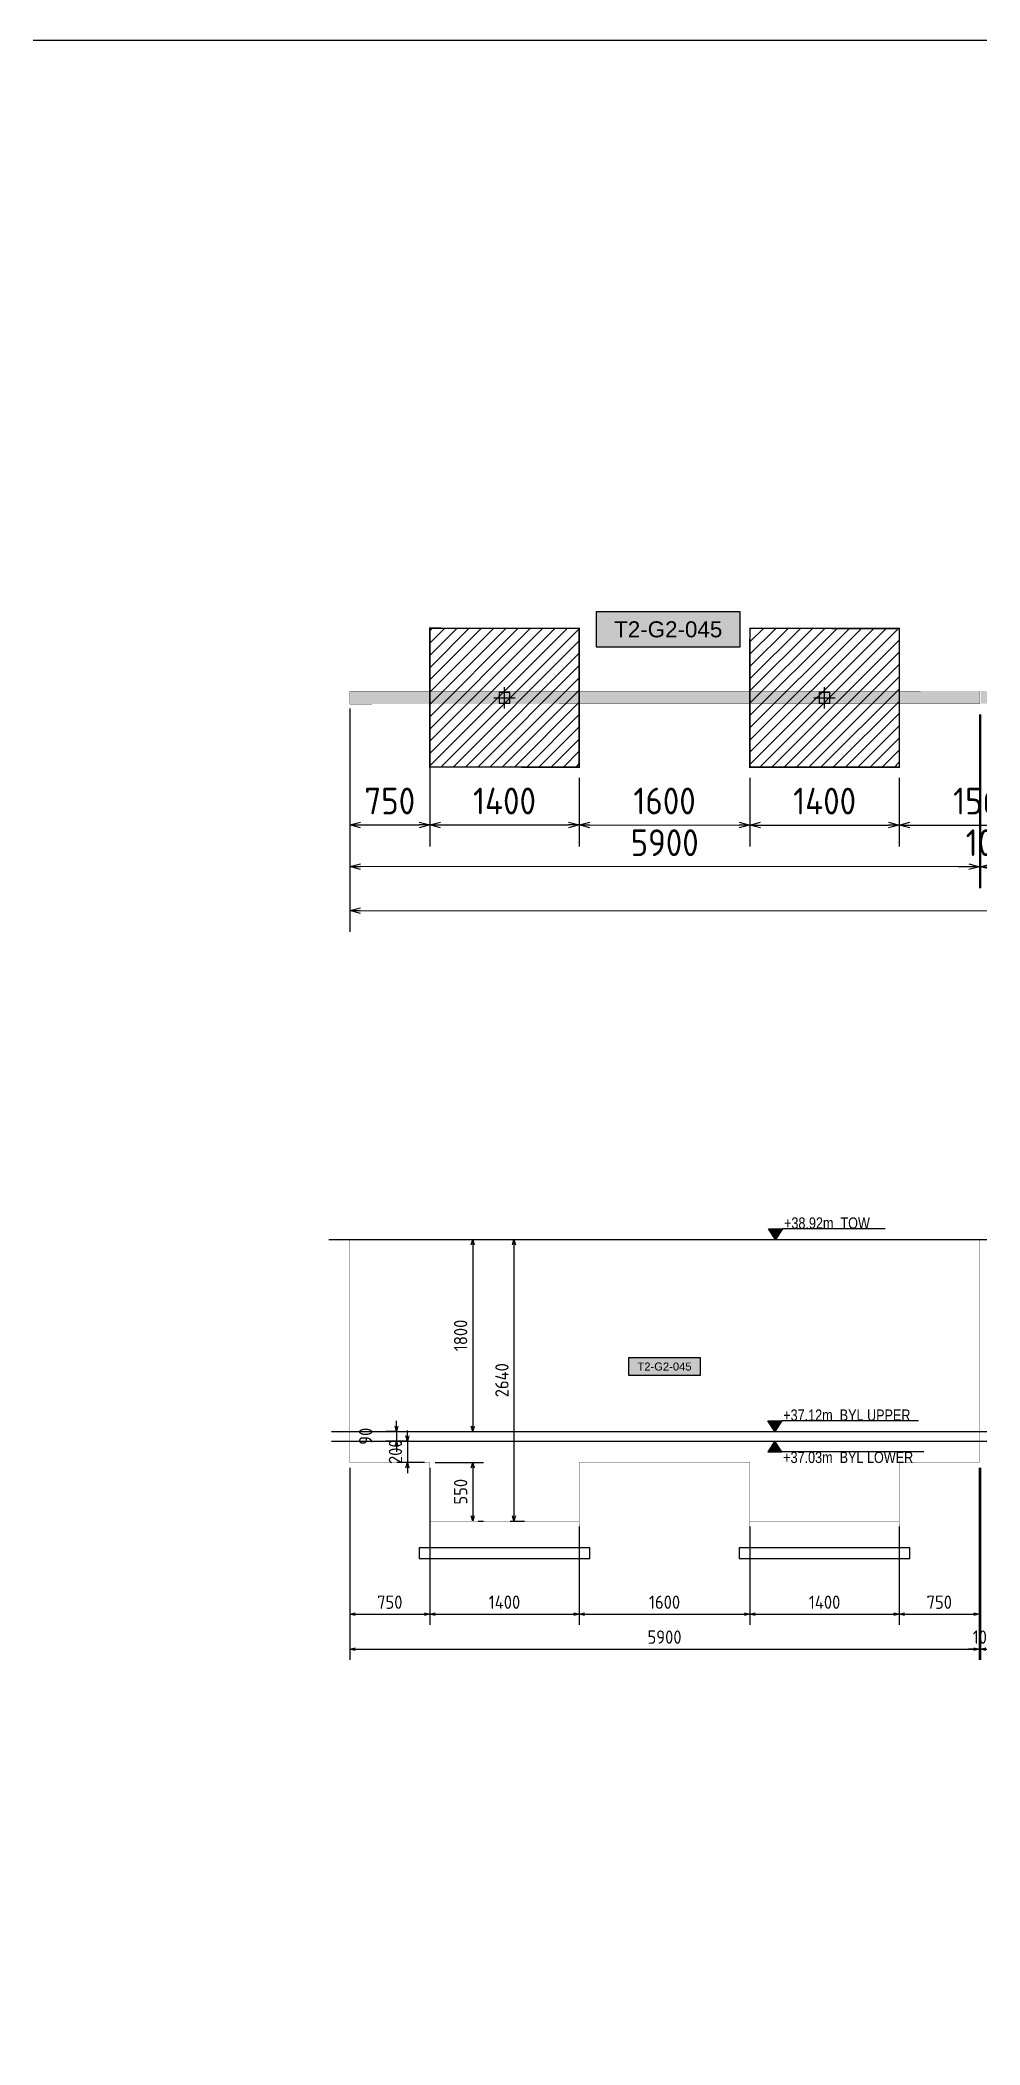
# Model space of a CAD drawing. Header units: centimetres. Extents: x -6122352 to 6876996, y -1694241 to 2592194.
# Drawn here: x 3302491 to 3311298, y 727721 to 746509 of the extents above; entities that cross this region are included whole.
import ezdxf
from ezdxf.enums import TextEntityAlignment as Align

# ---------------------------------------------------------------- set-up
doc = ezdxf.new("R2010")
doc.units = ezdxf.units.CM
doc.header["$MEASUREMENT"] = 0
doc.header["$PDMODE"] = 66
doc.header["$PDSIZE"] = 100
for name, pattern in [('CENTER', [2, 1.25, -0.25, 0.25, -0.25]), ('DASHED2', [0.375, 0.25, -0.125]), ('HIDDEN', [0.375, 0.25, -0.125])]:
    doc.linetypes.add(name, pattern=pattern)
doc.layers.get('Defpoints').update_dxf_attribs({"color": 255, "linetype": 'CENTER'})
for name, color, linetype in [('00-MI-DIM', 7, 'Continuous'), ('@MI-FOOTINGS', 7, 'Continuous'), ('@MI-TYPE-01', 30, 'Continuous'), ('@MI-TYPE-02', 6, 'Continuous'), ('JML-Dimension', 1, 'Continuous'), ('PANEL-TAGS', 7, 'Continuous'), ('SECTION', 130, 'Continuous')]:
    doc.layers.add(name, color=color, linetype=linetype)
doc.styles.add('PANELTAG_STYLE', font='arial.ttf')
doc.styles.add('Schueco-BEMSTIL', font='isocpeur.ttf', dxfattribs={"width": 0.9})
doc.styles.add('txt-Pisa-std', font='arial.ttf', dxfattribs={"width": 0.8})
doc.dimstyles.new('MI- JWC-TXT-2.5 MM', dxfattribs={"dimscale": 1.5, "dimtxt": 2.5, "dimasz": 1, "dimexe": 2, "dimexo": 1, "dimgap": 1, "dimtad": 1, "dimdec": 0, "dimdsep": 46, "dimtxsty": 'Schueco-BEMSTIL', "dimblk": 'OPEN30', "dimcen": 0, "dimdle": 2, "dimclrd": 140, "dimclre": 8, "dimclrt": 40, "dimadec": 0, "dimazin": 2, "dimtfac": 1, "dimtdec": 0, "dimtix": 1, "dimtmove": 2, "dimatfit": 3, "dimldrblk": 'OPEN', "dimfxl": 2, "dimlwd": -1, "dimlwe": -1, "dimarcsym": 0})

# ---------------------------------------------------------------- blocks, each defined once
blk = doc.blocks.new('_Open30')
at = {"color": 0, "linetype": 'ByBlock', "lineweight": -2}
for p, q in [((-1, 0.27), (0, 0)), ((0, 0), (-1, -0.27)), ((0, 0), (-1, 0))]:
    blk.add_line(p, q, dxfattribs=at)
blk = doc.blocks.new('*D958')
at = {"layer": '00-MI-DIM', "color": 8, "transparency": 16777216}
for p, q in [((436944, -191370), (438571, -191370)), ((436947, -197270), (438570, -197270))]:
    blk.add_line(p, q, dxfattribs=at)
at = {"layer": '00-MI-DIM', "color": 140, "transparency": 16777216}
blk.add_line((438371, -191470), (438370, -197170), dxfattribs=at)
at = {"layer": 'Defpoints', "color": 0, "transparency": 16777216}
for p in [(436844, -191370), (436847, -197270), (438370, -197270)]:
    blk.add_point(p, dxfattribs=at)
at = {"layer": '00-MI-DIM', "color": 140, "transparency": 16777216, "xscale": 100, "yscale": 100, "zscale": 100}
for p, rotation in [((438371, -191370), 89.98973417893167), ((438370, -197270), 269.9897341789317)]:
    blk.add_blockref('_Open30', p, dxfattribs=dict(at, rotation=rotation))
at = {"layer": '00-MI-DIM', "color": 40, "transparency": 16777216, "insert": (438146, -194320), "char_height": 250, "attachment_point": 5, "rotation": 89.9897, "style": 'Schueco-BEMSTIL'}
blk.add_mtext('5900', dxfattribs=at)
blk = doc.blocks.new('_Open')
at = {"color": 0, "linetype": 'ByBlock', "lineweight": -2}
for p, q in [((-1, 0), (0, 0)), ((-1, 0), (0, 0)), ((0, 0), (-1, 0))]:
    blk.add_line(p, q, dxfattribs=at)
blk = doc.blocks.new('*D959')
at = {"layer": '00-MI-DIM', "color": 140, "transparency": 16777216}
for p, q in [((438371, -191260), (438371, -191160)), ((438371, -191370), (438371, -191360)), ((438371, -191470), (438371, -191570))]:
    blk.add_line(p, q, dxfattribs=at)
at = {"layer": '00-MI-DIM', "color": 8, "transparency": 16777216}
for p, q in [((436944, -191360), (438571, -191360)), ((436944, -191370), (438571, -191370))]:
    blk.add_line(p, q, dxfattribs=at)
at = {"layer": 'Defpoints', "color": 0, "transparency": 16777216}
for p in [(436844, -191360), (436844, -191370), (438371, -191360)]:
    blk.add_point(p, dxfattribs=at)
at = {"layer": '00-MI-DIM', "color": 140, "transparency": 16777216, "xscale": 100, "yscale": 100, "zscale": 100}
for p, rotation in [((438371, -191360), 269.9897341789317), ((438371, -191370), 89.98973417893167)]:
    blk.add_blockref('_Open30', p, dxfattribs=dict(at, rotation=rotation))
at = {"layer": '00-MI-DIM', "color": 40, "transparency": 16777216, "insert": (438146, -191365), "char_height": 250, "attachment_point": 5, "rotation": 89.9897, "style": 'Schueco-BEMSTIL'}
blk.add_mtext('10', dxfattribs=at)
blk = doc.blocks.new('*D972')
at = {"layer": '00-MI-DIM', "color": 8, "transparency": 16777216}
for p, q in [((436895, -149271), (438991, -149272)), ((436887, -197272), (438982, -197272))]:
    blk.add_line(p, q, dxfattribs=at)
at = {"layer": '00-MI-DIM', "color": 140, "transparency": 16777216}
blk.add_line((438782, -197172), (438791, -149372), dxfattribs=at)
at = {"layer": 'Defpoints', "color": 0, "transparency": 16777216}
for p in [(436795, -149271), (438791, -149272), (436787, -197272)]:
    blk.add_point(p, dxfattribs=at)
at = {"layer": '00-MI-DIM', "color": 140, "transparency": 16777216, "xscale": 100, "yscale": 100, "zscale": 100}
for p, rotation in [((438791, -149272), 89.98973417893167), ((438782, -197272), 269.9897341789317)]:
    blk.add_blockref('_Open30', p, dxfattribs=dict(at, rotation=rotation))
at = {"layer": '00-MI-DIM', "color": 40, "transparency": 16777216, "insert": (438561, -173272), "char_height": 250, "attachment_point": 5, "rotation": 89.9897, "style": 'Schueco-BEMSTIL'}
blk.add_mtext('48000', dxfattribs=at)
blk = doc.blocks.new('T2-FOOTING PLAN')
at = {"layer": '@MI-FOOTINGS', "transparency": 33554679}
h = blk.add_hatch(dxfattribs=at)
h.set_pattern_fill('ANSI31', color=8, scale=650)
h.paths.add_polyline_path([(-700, 650), (700, 650), (700, -650), (-700, -650)])
at = {"layer": '@MI-FOOTINGS', "color": 160, "true_color": 0x3340f0, "const_width": 15}
blk.add_lwpolyline([(-700, 650), (700, 650), (700, -650), (-700, -650)], close=True, dxfattribs=at)
at = {"layer": '@MI-FOOTINGS', "color": 30}
blk.add_point((0, 0), dxfattribs=at)
blk = doc.blocks.new('*D939')
at = {"layer": '00-MI-DIM', "color": 8, "transparency": 16777216}
for p, q in [((436946, -196521), (438180, -196521)), ((436887, -197271), (438180, -197271))]:
    blk.add_line(p, q, dxfattribs=at)
at = {"layer": '00-MI-DIM', "color": 140, "transparency": 16777216}
blk.add_line((437980, -197171), (437980, -196621), dxfattribs=at)
at = {"layer": 'Defpoints', "color": 0, "transparency": 16777216}
for p in [(436846, -196521), (437980, -196521), (436787, -197271)]:
    blk.add_point(p, dxfattribs=at)
at = {"layer": '00-MI-DIM', "color": 140, "transparency": 16777216, "xscale": 100, "yscale": 100, "zscale": 100}
for p, rotation in [((437980, -196521), 89.98973417893167), ((437980, -197271), 269.9897341789317)]:
    blk.add_blockref('_Open30', p, dxfattribs=dict(at, rotation=rotation))
at = {"layer": '00-MI-DIM', "color": 40, "transparency": 16777216, "insert": (437755, -196896), "char_height": 250, "attachment_point": 5, "rotation": 89.9897, "style": 'Schueco-BEMSTIL'}
blk.add_mtext('750', dxfattribs=at)
blk = doc.blocks.new('*D940')
at = {"layer": '00-MI-DIM', "color": 8, "transparency": 16777216}
for p, q in [((437537, -195121), (438180, -195121)), ((436946, -196521), (438180, -196521))]:
    blk.add_line(p, q, dxfattribs=at)
at = {"layer": '00-MI-DIM', "color": 140, "transparency": 16777216}
blk.add_line((437980, -196421), (437980, -195221), dxfattribs=at)
at = {"layer": 'Defpoints', "color": 0, "transparency": 16777216}
for p in [(437437, -195121), (437980, -195121), (436846, -196521)]:
    blk.add_point(p, dxfattribs=at)
at = {"layer": '00-MI-DIM', "color": 140, "transparency": 16777216, "xscale": 100, "yscale": 100, "zscale": 100}
for p, rotation in [((437980, -195121), 89.98973417893167), ((437980, -196521), 269.9897341789317)]:
    blk.add_blockref('_Open30', p, dxfattribs=dict(at, rotation=rotation))
at = {"layer": '00-MI-DIM', "color": 40, "transparency": 16777216, "insert": (437755, -195821), "char_height": 250, "attachment_point": 5, "rotation": 89.9897, "style": 'Schueco-BEMSTIL'}
blk.add_mtext('1400', dxfattribs=at)
blk = doc.blocks.new('*D941')
at = {"layer": '00-MI-DIM', "color": 8, "transparency": 16777216}
for p, q in [((437537, -193521), (438181, -193521)), ((437537, -195121), (438180, -195121))]:
    blk.add_line(p, q, dxfattribs=at)
at = {"layer": '00-MI-DIM', "color": 140, "transparency": 16777216}
blk.add_line((437980, -195021), (437981, -193621), dxfattribs=at)
at = {"layer": 'Defpoints', "color": 0, "transparency": 16777216}
for p in [(437437, -193521), (437981, -193521), (437437, -195121)]:
    blk.add_point(p, dxfattribs=at)
at = {"layer": '00-MI-DIM', "color": 140, "transparency": 16777216, "xscale": 100, "yscale": 100, "zscale": 100}
for p, rotation in [((437981, -193521), 89.98973417893167), ((437980, -195121), 269.9897341789317)]:
    blk.add_blockref('_Open30', p, dxfattribs=dict(at, rotation=rotation))
at = {"layer": '00-MI-DIM', "color": 40, "transparency": 16777216, "insert": (437755, -194321), "char_height": 250, "attachment_point": 5, "rotation": 89.9897, "style": 'Schueco-BEMSTIL'}
blk.add_mtext('1600', dxfattribs=at)
blk = doc.blocks.new('*D942')
at = {"layer": '00-MI-DIM', "color": 8, "transparency": 16777216}
for p, q in [((437537, -192121), (438181, -192121)), ((437537, -193521), (438181, -193521))]:
    blk.add_line(p, q, dxfattribs=at)
at = {"layer": '00-MI-DIM', "color": 140, "transparency": 16777216}
blk.add_line((437981, -193421), (437981, -192221), dxfattribs=at)
at = {"layer": 'Defpoints', "color": 0, "transparency": 16777216}
for p in [(437437, -192121), (437981, -192121), (437437, -193521)]:
    blk.add_point(p, dxfattribs=at)
at = {"layer": '00-MI-DIM', "color": 140, "transparency": 16777216, "xscale": 100, "yscale": 100, "zscale": 100}
for p, rotation in [((437981, -192121), 89.98973417893167), ((437981, -193521), 269.9897341789317)]:
    blk.add_blockref('_Open30', p, dxfattribs=dict(at, rotation=rotation))
at = {"layer": '00-MI-DIM', "color": 40, "transparency": 16777216, "insert": (437756, -192821), "char_height": 250, "attachment_point": 5, "rotation": 89.9897, "style": 'Schueco-BEMSTIL'}
blk.add_mtext('1400', dxfattribs=at)
blk = doc.blocks.new('*D943')
at = {"layer": '00-MI-DIM', "color": 8, "transparency": 16777216}
for p, q in [((437537, -190560), (438181, -190560)), ((437537, -192121), (438181, -192121))]:
    blk.add_line(p, q, dxfattribs=at)
at = {"layer": '00-MI-DIM', "color": 140, "transparency": 16777216}
blk.add_line((437981, -192021), (437981, -190660), dxfattribs=at)
at = {"layer": 'Defpoints', "color": 0, "transparency": 16777216}
for p in [(437437, -190560), (437981, -190560), (437437, -192121)]:
    blk.add_point(p, dxfattribs=at)
at = {"layer": '00-MI-DIM', "color": 140, "transparency": 16777216, "xscale": 100, "yscale": 100, "zscale": 100}
for p, rotation in [((437981, -190560), 89.98973417893167), ((437981, -192121), 269.9897341789317)]:
    blk.add_blockref('_Open30', p, dxfattribs=dict(at, rotation=rotation))
at = {"layer": '00-MI-DIM', "color": 40, "transparency": 16777216, "insert": (437756, -191340), "char_height": 250, "attachment_point": 5, "rotation": 89.9897, "style": 'Schueco-BEMSTIL'}
blk.add_mtext('1561', dxfattribs=at)
blk = doc.blocks.new('PANELTAG')
at = {"layer": 'PANEL-TAGS', "color": 1}
blk.add_lwpolyline([(-13.5, -3.3), (13.5, -3.3), (13.5, 3.3), (-13.5, 3.3)], close=True, dxfattribs=at)
at = {"layer": 'PANEL-TAGS', "color": 40, "true_color": 0xffd700}
blk.add_solid([(-13.5, -3.3), (13.5, -3.3), (-13.5, 3.3), (13.5, 3.3)], dxfattribs=at)
at = {"layer": 'PANEL-TAGS', "color": 5, "style": 'PANELTAG_STYLE'}
blk.add_attdef('TAGNO', text='', height=3, dxfattribs=at).set_placement((0, 0), align=Align.CENTER)
blk = doc.blocks.new('*U1142')
at = {"layer": 'JML-Dimension'}
h = blk.add_hatch(color=10, dxfattribs=at)
h.dxf.hatch_style = 1
h.paths.add_polyline_path([(0, 0), (-1.54, 2.37), (1.54, 2.37)])
blk.add_line((24.31, 2.37), (1.54, 2.37), dxfattribs=at)
blk.add_lwpolyline([(0, 0), (-1.54, 2.37), (1.54, 2.37), (0, 0)], dxfattribs=at)
at = {"color": 5, "style": 'txt-Pisa-std', "width": 0.8}
blk.add_attdef('+0.0', text='', height=2.5, dxfattribs=at).set_placement((1.87, 2.37), align=Align.BOTTOM_LEFT)
blk = doc.blocks.new('*U1445')
at = {"layer": 'JML-Dimension'}
h = blk.add_hatch(color=10, dxfattribs=at)
h.dxf.hatch_style = 1
h.paths.add_polyline_path([(0, 0), (-1.54, 2.37), (1.54, 2.37)])
blk.add_line((31.81, 2.37), (1.54, 2.37), dxfattribs=at)
blk.add_lwpolyline([(0, 0), (-1.54, 2.37), (1.54, 2.37), (0, 0)], dxfattribs=at)
at = {"color": 5, "style": 'txt-Pisa-std', "width": 0.8}
blk.add_attdef('+0.0', text='', height=2.5, dxfattribs=at).set_placement((1.87, 2.37), align=Align.BOTTOM_LEFT)
blk = doc.blocks.new('*U1446')
at = {"layer": 'JML-Dimension'}
h = blk.add_hatch(color=10, dxfattribs=at)
h.dxf.hatch_style = 1
h.paths.add_polyline_path([(0, 0), (-1.54, 2.37), (1.54, 2.37)])
blk.add_line((33.03, 2.37), (1.54, 2.37), dxfattribs=at)
blk.add_lwpolyline([(0, 0), (-1.54, 2.37), (1.54, 2.37), (0, 0)], dxfattribs=at)
at = {"color": 5, "style": 'txt-Pisa-std', "width": 0.8}
blk.add_attdef('+0.0', text='', height=2.5, dxfattribs=at).set_placement((1.87, 2.37), align=Align.BOTTOM_LEFT)
blk = doc.blocks.new('*D1954')
at = {"layer": '@MI-TYPE-01', "color": 8, "transparency": 16777216}
for p, q in [((3306897, 735270), (3307032, 735270)), ((3306897, 732630), (3307032, 732630))]:
    blk.add_line(p, q, dxfattribs=at)
at = {"layer": '@MI-TYPE-01', "color": 140, "transparency": 16777216}
blk.add_line((3306932, 735220), (3306932, 732680), dxfattribs=at)
at = {"layer": 'Defpoints', "color": 0, "transparency": 16777216}
for p in [(3306847, 735270), (3306847, 732630), (3306932, 732630)]:
    blk.add_point(p, dxfattribs=at)
at = {"layer": '@MI-TYPE-01', "color": 140, "transparency": 16777216, "xscale": 50, "yscale": 50, "zscale": 50}
for p, rotation in [((3306932, 735270), 90), ((3306932, 732630), 270)]:
    blk.add_blockref('_Open30', p, dxfattribs=dict(at, rotation=rotation))
at = {"layer": '@MI-TYPE-01', "color": 40, "transparency": 16777216, "insert": (3306819, 733950), "char_height": 125, "attachment_point": 5, "rotation": 90, "style": 'Schueco-BEMSTIL'}
blk.add_mtext('2640', dxfattribs=at)
blk = doc.blocks.new('*D1955')
at = {"layer": '@MI-TYPE-01', "color": 8, "transparency": 16777216}
for p, q in [((3306471, 735270), (3306645, 735270)), ((3306471, 733470), (3306645, 733470))]:
    blk.add_line(p, q, dxfattribs=at)
at = {"layer": '@MI-TYPE-01', "color": 140, "transparency": 16777216}
blk.add_line((3306545, 735220), (3306545, 733520), dxfattribs=at)
at = {"layer": 'Defpoints', "color": 0, "transparency": 16777216}
for p in [(3306421, 735270), (3306421, 733470), (3306545, 733470)]:
    blk.add_point(p, dxfattribs=at)
at = {"layer": '@MI-TYPE-01', "color": 140, "transparency": 16777216, "xscale": 50, "yscale": 50, "zscale": 50}
for p, rotation in [((3306545, 735270), 90), ((3306545, 733470), 270)]:
    blk.add_blockref('_Open30', p, dxfattribs=dict(at, rotation=rotation))
at = {"layer": '@MI-TYPE-01', "color": 40, "transparency": 16777216, "insert": (3306432, 734370), "char_height": 125, "attachment_point": 5, "rotation": 90, "style": 'Schueco-BEMSTIL'}
blk.add_mtext('1800', dxfattribs=at)
blk = doc.blocks.new('*D1956')
at = {"layer": '@MI-TYPE-01', "color": 140, "transparency": 16777216}
for p, q in [((3305831, 733520), (3305831, 733570)), ((3305831, 733470), (3305831, 733380)), ((3305831, 733330), (3305831, 733280))]:
    blk.add_line(p, q, dxfattribs=at)
at = {"layer": '@MI-TYPE-01', "color": 8, "transparency": 16777216}
for p, q in [((3305841, 733470), (3305731, 733470)), ((3305944, 733380), (3305731, 733380))]:
    blk.add_line(p, q, dxfattribs=at)
at = {"layer": 'Defpoints', "color": 0, "transparency": 16777216}
for p in [(3305831, 733380), (3305891, 733470), (3305994, 733380)]:
    blk.add_point(p, dxfattribs=at)
at = {"layer": '@MI-TYPE-01', "color": 140, "transparency": 16777216, "xscale": 50, "yscale": 50, "zscale": 50}
for p, rotation in [((3305831, 733470), 270), ((3305831, 733380), 90)]:
    blk.add_blockref('_Open30', p, dxfattribs=dict(at, rotation=rotation))
at = {"layer": '@MI-TYPE-01', "color": 40, "transparency": 16777216, "insert": (3305542, 733425), "char_height": 125, "attachment_point": 5, "rotation": 90, "style": 'Schueco-BEMSTIL'}
blk.add_mtext('90', dxfattribs=at)
blk = doc.blocks.new('*D1957')
at = {"layer": '@MI-TYPE-01', "color": 8, "transparency": 16777216}
for p, q in [((3305944, 733380), (3305833, 733380)), ((3306093, 733180), (3305833, 733180))]:
    blk.add_line(p, q, dxfattribs=at)
at = {"layer": '@MI-TYPE-01', "color": 140, "transparency": 16777216}
for p, q in [((3305933, 733430), (3305933, 733480)), ((3305933, 733380), (3305933, 733180)), ((3305933, 733130), (3305933, 733080))]:
    blk.add_line(p, q, dxfattribs=at)
at = {"layer": 'Defpoints', "color": 0, "transparency": 16777216}
for p in [(3305994, 733380), (3305933, 733180), (3306143, 733180)]:
    blk.add_point(p, dxfattribs=at)
at = {"layer": '@MI-TYPE-01', "color": 140, "transparency": 16777216, "xscale": 50, "yscale": 50, "zscale": 50}
for p, rotation in [((3305933, 733380), 270), ((3305933, 733180), 90)]:
    blk.add_blockref('_Open30', p, dxfattribs=dict(at, rotation=rotation))
at = {"layer": '@MI-TYPE-01', "color": 40, "transparency": 16777216, "insert": (3305821, 733280), "char_height": 125, "attachment_point": 5, "rotation": 90, "style": 'Schueco-BEMSTIL'}
blk.add_mtext('200', dxfattribs=at)
blk = doc.blocks.new('*D1958')
at = {"layer": '@MI-TYPE-01', "color": 8, "transparency": 16777216}
for p, q in [((3306193, 733180), (3306645, 733180)), ((3306595, 732630), (3306645, 732630))]:
    blk.add_line(p, q, dxfattribs=at)
at = {"layer": '@MI-TYPE-01', "color": 140, "transparency": 16777216}
blk.add_line((3306545, 733130), (3306545, 732680), dxfattribs=at)
at = {"layer": 'Defpoints', "color": 0, "transparency": 16777216}
for p in [(3306143, 733180), (3306545, 732630), (3306545, 732630)]:
    blk.add_point(p, dxfattribs=at)
at = {"layer": '@MI-TYPE-01', "color": 140, "transparency": 16777216, "xscale": 50, "yscale": 50, "zscale": 50}
for p, rotation in [((3306545, 733180), 90), ((3306545, 732630), 270)]:
    blk.add_blockref('_Open30', p, dxfattribs=dict(at, rotation=rotation))
at = {"layer": '@MI-TYPE-01', "color": 40, "transparency": 16777216, "insert": (3306432, 732905), "char_height": 125, "attachment_point": 5, "rotation": 90, "style": 'Schueco-BEMSTIL'}
blk.add_mtext('550', dxfattribs=at)
blk = doc.blocks.new('*D1959')
at = {"layer": '@MI-TYPE-01', "color": 8, "transparency": 16777216}
for p, q in [((3305393, 733130), (3305393, 731658)), ((3306143, 733130), (3306143, 731658))]:
    blk.add_line(p, q, dxfattribs=at)
at = {"layer": '@MI-TYPE-01', "color": 140, "transparency": 16777216}
blk.add_line((3305443, 731758), (3306093, 731758), dxfattribs=at)
at = {"layer": 'Defpoints', "color": 0, "transparency": 16777216}
for p in [(3305393, 733180), (3306143, 733180), (3306143, 731758)]:
    blk.add_point(p, dxfattribs=at)
at = {"layer": '@MI-TYPE-01', "color": 140, "transparency": 16777216, "xscale": 50, "yscale": 50, "zscale": 50, "rotation": 180}
blk.add_blockref('_Open30', (3305393, 731758), dxfattribs=at)
at = {"layer": '@MI-TYPE-01', "color": 140, "transparency": 16777216, "xscale": 50, "yscale": 50, "zscale": 50}
blk.add_blockref('_Open30', (3306143, 731758), dxfattribs=at)
at = {"layer": '@MI-TYPE-01', "color": 40, "transparency": 16777216, "insert": (3305768, 731870), "char_height": 125, "attachment_point": 5, "style": 'Schueco-BEMSTIL'}
blk.add_mtext('750', dxfattribs=at)
blk = doc.blocks.new('*D1960')
at = {"layer": '@MI-TYPE-01', "color": 8, "transparency": 16777216}
for p, q in [((3306143, 733130), (3306143, 731658)), ((3307543, 732580), (3307543, 731658))]:
    blk.add_line(p, q, dxfattribs=at)
at = {"layer": '@MI-TYPE-01', "color": 140, "transparency": 16777216}
blk.add_line((3306193, 731758), (3307493, 731758), dxfattribs=at)
at = {"layer": 'Defpoints', "color": 0, "transparency": 16777216}
for p in [(3306143, 733180), (3307543, 732630), (3307543, 731758)]:
    blk.add_point(p, dxfattribs=at)
at = {"layer": '@MI-TYPE-01', "color": 140, "transparency": 16777216, "xscale": 50, "yscale": 50, "zscale": 50, "rotation": 180}
blk.add_blockref('_Open30', (3306143, 731758), dxfattribs=at)
at = {"layer": '@MI-TYPE-01', "color": 140, "transparency": 16777216, "xscale": 50, "yscale": 50, "zscale": 50}
blk.add_blockref('_Open30', (3307543, 731758), dxfattribs=at)
at = {"layer": '@MI-TYPE-01', "color": 40, "transparency": 16777216, "insert": (3306843, 731870), "char_height": 125, "attachment_point": 5, "style": 'Schueco-BEMSTIL'}
blk.add_mtext('1400', dxfattribs=at)
blk = doc.blocks.new('*D1961')
at = {"layer": '@MI-TYPE-01', "color": 8, "transparency": 16777216}
for p, q in [((3307543, 732580), (3307543, 731658)), ((3309143, 732580), (3309143, 731658))]:
    blk.add_line(p, q, dxfattribs=at)
at = {"layer": '@MI-TYPE-01', "color": 140, "transparency": 16777216}
blk.add_line((3307593, 731758), (3309093, 731758), dxfattribs=at)
at = {"layer": 'Defpoints', "color": 0, "transparency": 16777216}
for p in [(3307543, 732630), (3309143, 732630), (3309143, 731758)]:
    blk.add_point(p, dxfattribs=at)
at = {"layer": '@MI-TYPE-01', "color": 140, "transparency": 16777216, "xscale": 50, "yscale": 50, "zscale": 50, "rotation": 180}
blk.add_blockref('_Open30', (3307543, 731758), dxfattribs=at)
at = {"layer": '@MI-TYPE-01', "color": 140, "transparency": 16777216, "xscale": 50, "yscale": 50, "zscale": 50}
blk.add_blockref('_Open30', (3309143, 731758), dxfattribs=at)
at = {"layer": '@MI-TYPE-01', "color": 40, "transparency": 16777216, "insert": (3308343, 731870), "char_height": 125, "attachment_point": 5, "style": 'Schueco-BEMSTIL'}
blk.add_mtext('1600', dxfattribs=at)
blk = doc.blocks.new('*D1962')
at = {"layer": '@MI-TYPE-01', "color": 8, "transparency": 16777216}
for p, q in [((3309143, 732580), (3309143, 731658)), ((3310543, 732580), (3310543, 731658))]:
    blk.add_line(p, q, dxfattribs=at)
at = {"layer": '@MI-TYPE-01', "color": 140, "transparency": 16777216}
blk.add_line((3309193, 731758), (3310493, 731758), dxfattribs=at)
at = {"layer": 'Defpoints', "color": 0, "transparency": 16777216}
for p in [(3309143, 732630), (3310543, 732630), (3310543, 731758)]:
    blk.add_point(p, dxfattribs=at)
at = {"layer": '@MI-TYPE-01', "color": 140, "transparency": 16777216, "xscale": 50, "yscale": 50, "zscale": 50, "rotation": 180}
blk.add_blockref('_Open30', (3309143, 731758), dxfattribs=at)
at = {"layer": '@MI-TYPE-01', "color": 140, "transparency": 16777216, "xscale": 50, "yscale": 50, "zscale": 50}
blk.add_blockref('_Open30', (3310543, 731758), dxfattribs=at)
at = {"layer": '@MI-TYPE-01', "color": 40, "transparency": 16777216, "insert": (3309843, 731870), "char_height": 125, "attachment_point": 5, "style": 'Schueco-BEMSTIL'}
blk.add_mtext('1400', dxfattribs=at)
blk = doc.blocks.new('*D1963')
at = {"layer": '@MI-TYPE-01', "color": 8, "transparency": 16777216}
for p, q in [((3311293, 733130), (3311293, 731658)), ((3310543, 732580), (3310543, 731658))]:
    blk.add_line(p, q, dxfattribs=at)
at = {"layer": '@MI-TYPE-01', "color": 140, "transparency": 16777216}
blk.add_line((3310593, 731758), (3311243, 731758), dxfattribs=at)
at = {"layer": 'Defpoints', "color": 0, "transparency": 16777216}
for p in [(3311293, 733180), (3310543, 732630), (3311293, 731758)]:
    blk.add_point(p, dxfattribs=at)
at = {"layer": '@MI-TYPE-01', "color": 140, "transparency": 16777216, "xscale": 50, "yscale": 50, "zscale": 50, "rotation": 180}
blk.add_blockref('_Open30', (3310543, 731758), dxfattribs=at)
at = {"layer": '@MI-TYPE-01', "color": 140, "transparency": 16777216, "xscale": 50, "yscale": 50, "zscale": 50}
blk.add_blockref('_Open30', (3311293, 731758), dxfattribs=at)
at = {"layer": '@MI-TYPE-01', "color": 40, "transparency": 16777216, "insert": (3310918, 731870), "char_height": 125, "attachment_point": 5, "style": 'Schueco-BEMSTIL'}
blk.add_mtext('750', dxfattribs=at)
blk = doc.blocks.new('*D1964')
at = {"layer": '@MI-TYPE-01', "color": 8, "transparency": 16777216}
for p, q in [((3305393, 733130), (3305393, 731330)), ((3311293, 733130), (3311293, 731330))]:
    blk.add_line(p, q, dxfattribs=at)
at = {"layer": '@MI-TYPE-01', "color": 140, "transparency": 16777216}
blk.add_line((3305443, 731430), (3311243, 731430), dxfattribs=at)
at = {"layer": 'Defpoints', "color": 0, "transparency": 16777216}
for p in [(3305393, 733180), (3311293, 733180), (3311293, 731430)]:
    blk.add_point(p, dxfattribs=at)
at = {"layer": '@MI-TYPE-01', "color": 140, "transparency": 16777216, "xscale": 50, "yscale": 50, "zscale": 50, "rotation": 180}
blk.add_blockref('_Open30', (3305393, 731430), dxfattribs=at)
at = {"layer": '@MI-TYPE-01', "color": 140, "transparency": 16777216, "xscale": 50, "yscale": 50, "zscale": 50}
blk.add_blockref('_Open30', (3311293, 731430), dxfattribs=at)
at = {"layer": '@MI-TYPE-01', "color": 40, "transparency": 16777216, "insert": (3308343, 731543), "char_height": 125, "attachment_point": 5, "style": 'Schueco-BEMSTIL'}
blk.add_mtext('5900', dxfattribs=at)
blk = doc.blocks.new('T2-ELE FT')
at = {"color": 12, "linetype": 'HIDDEN', "ltscale": 5, "const_width": 2}
blk.add_lwpolyline([(30306558, 1676366), (30306558, 1676866), (30307958, 1676866), (30307958, 1676366)], dxfattribs=at)
at = {"color": 12, "ltscale": 20, "const_width": 2}
blk.add_lwpolyline([(30306558, 1676366), (30307958, 1676366), (30307958, 1676116), (30306558, 1676116)], close=True, dxfattribs=at)
at = {"color": 8, "ltscale": 20}
blk.add_lwpolyline([(30306458, 1676116), (30308058, 1676116), (30308058, 1676016), (30306458, 1676016)], close=True, dxfattribs=at)
blk = doc.blocks.new('*D1998')
at = {"layer": '@MI-TYPE-01', "color": 8, "transparency": 16777216}
for p, q in [((3311293, 733130), (3311293, 731330)), ((3311303, 733130), (3311303, 731330))]:
    blk.add_line(p, q, dxfattribs=at)
at = {"layer": '@MI-TYPE-01', "color": 140, "transparency": 16777216}
for p, q in [((3311243, 731430), (3311193, 731430)), ((3311293, 731430), (3311303, 731430)), ((3311353, 731430), (3311403, 731430))]:
    blk.add_line(p, q, dxfattribs=at)
at = {"layer": 'Defpoints', "color": 0, "transparency": 16777216}
for p in [(3311293, 733180), (3311303, 733180), (3311303, 731430)]:
    blk.add_point(p, dxfattribs=at)
at = {"layer": '@MI-TYPE-01', "color": 140, "transparency": 16777216, "xscale": 50, "yscale": 50, "zscale": 50}
blk.add_blockref('_Open30', (3311293, 731430), dxfattribs=at)
at = {"layer": '@MI-TYPE-01', "color": 140, "transparency": 16777216, "xscale": 50, "yscale": 50, "zscale": 50, "rotation": 180}
blk.add_blockref('_Open30', (3311303, 731430), dxfattribs=at)
at = {"layer": '@MI-TYPE-01', "color": 40, "transparency": 16777216, "insert": (3311298, 731543), "char_height": 125, "attachment_point": 5, "style": 'Schueco-BEMSTIL'}
blk.add_mtext('10', dxfattribs=at)
blk = doc.blocks.new('T2-PARTITION WALL')
at = {"layer": '@MI-TYPE-02'}
h = blk.add_hatch(color=256, dxfattribs=at)
h.dxf.hatch_style = 1
h.paths.add_polyline_path([(-71, -42098.6), (-68.9, -48000.4), (51.1, -48000.4), (49, -42098.6)])
h.paths.add_polyline_path([(-68.9, -36088.6), (-71, -42088.6), (49, -42088.6), (51.1, -36088.6)])
h.paths.add_polyline_path([(-66.8, -30078.6), (-68.9, -36078.6), (51.1, -36078.6), (53.2, -30078.6)])
h.paths.add_polyline_path([(-64.6, -24068.6), (-66.8, -30068.6), (53.2, -30068.6), (55.4, -24068.6)])
h.paths.add_polyline_path([(-64.6, -23929), (-63.5, -17929), (56.5, -17929.1), (55.4, -23929.1)])
h.paths.add_polyline_path([(-63.5, -17919), (-62.4, -11919), (57.6, -11919.1), (56.5, -17919.1)])
h.paths.add_polyline_path([(-62.4, -11909), (-61.4, -5909), (58.6, -5909.1), (57.6, -11909.1)])
h.paths.add_polyline_path([(-61.4, -5899), (-60, 0), (60, 0), (58.6, -5899.1)])
at = {"layer": '@MI-TYPE-02', "const_width": 2.5}
blk.add_lwpolyline([(-71, -42098.6), (-68.9, -48000.4), (51.1, -48000.4), (49, -42098.6)], close=True, dxfattribs=at)
at = {"layer": '@MI-FOOTINGS', "rotation": 89.98973417812736}
for p in [(-8.1, -43549.5), (-8.6, -46549.5)]:
    blk.add_blockref('T2-FOOTING PLAN', p, dxfattribs=at)
at = {"layer": '00-MI-DIM'}
for base, p1, p2, picture, middle, set_off in [((1995.4, -0.4), (-8.9, -48000.4), (0, 0), '*D972', (1766.1, -24000.5), (-436795.4, 149271.2)), ((1185.8, -41288.8), (642, -42849.6), (641.3, -41288.7), '*D943', (960.6, -42069.2), (-436795.4, 149271.2)), ((1574.7, -47998.7), (49, -42098.6), (51.1, -47998.4), '*D958', (1350.2, -45048.8), (-436795.4, 149271.2)), ((1185.5, -42849.7), (641.8, -44249.6), (642, -42849.6), '*D942', (960.4, -43549.7), (-436795.4, 149271.2)), ((1185.2, -44249.7), (641.5, -45849.6), (641.8, -44249.6), '*D941', (960.1, -45049.7), (-436795.4, 149271.2)), ((1184.9, -45849.7), (50.9, -47249.5), (641.5, -45849.6), '*D940', (959.8, -46549.7), (-436795.4, 149271.2)), ((1184.6936, -47249.7226), (-8.8736, -47999.9681), (50.8526, -47249.5194), '*D939', (959.6263, -47624.912), (-436795.3779, 149271.1765))]:
    dim = blk.add_linear_dim(base=base, p1=p1, p2=p2, angle=89.98973, dimstyle='MI- JWC-TXT-2.5 MM', dxfattribs=at)
    dim.commit()
    dim.dimension.update_dxf_attribs({"geometry": picture, "text_midpoint": middle, "insert": set_off})
dim = blk.add_linear_dim(base=(1575.8, -42088.9), p1=(49, -42098.6), p2=(49, -42088.6), angle=89.98973, dimstyle='MI- JWC-TXT-2.5 MM', dxfattribs=at)
dim.commit()
dim.dimension.update_dxf_attribs({"geometry": '*D959', "text_midpoint": (1575.8, -42093.9), "dimtype": 128, "insert": (-436795.4, 149271.2)})

msp = doc.modelspace()

# ---------------------------------------------------------------- linework, layer by layer
msp.add_lwpolyline([(3278170.28592, 746509.13557), (3382558.05256, 746509.13557), (3382558.05256, 601982.50071), (3278170.28592, 601982.50071)], close=True)
at = {"layer": '@MI-TYPE-01', "const_width": 2.5}
msp.add_lwpolyline([(3305392.54485, 735270.08873), (3311292.54485, 735270.08873), (3311292.54485, 733180.08877), (3310542.54485, 733180.08877), (3310542.54485, 732630.08877), (3309142.54485, 732630.08877), (3309142.54485, 733180.08877), (3307542.54485, 733180.08877), (3307542.54485, 732630.08877), (3306142.54485, 732630.08877), (3306142.54485, 733180.08877), (3305392.54485, 733180.08877)], close=True, dxfattribs=at)
at = {"layer": '@MI-TYPE-02', "color": 160, "linetype": 'DASHED2', "ltscale": 5}
for points in [[(3305197.69486, 735270.08873), (3329322.54485, 735270.08873)], [(3305222.8889, 733470.08877), (3329322.54485, 733470.08877)], [(3305222.8889, 733380.08877), (3329322.54485, 733380.08877)]]:
    msp.add_lwpolyline(points, dxfattribs=at)

# ---------------------------------------------------------------- block references
at = {"rotation": 270}
msp.add_blockref('T2-PARTITION WALL', (3353392.99061, 740338.0673), dxfattribs=at)
at = {"color": 2, "xscale": -1}
for p in [(33614100.70641, -943735.78499), (33617100.70641, -943735.78499)]:
    msp.add_blockref('T2-ELE FT', p, dxfattribs=at)
at = {"layer": 'PANEL-TAGS'}
ref = msp.add_blockref('PANELTAG', (3308377.35763, 740987.29743), dxfattribs=dict(at, xscale=50.00000000000001, yscale=50.00000000000001, zscale=50.00000000000001))
ref.add_attrib('TAGNO', 'T2-G2-045', dxfattribs={"color": 5, "height": 150, "style": 'PANELTAG_STYLE'}).set_placement((3308377.35763, 740987.29743), align=Align.MIDDLE_CENTER)
ref = msp.add_blockref('PANELTAG', (3308342.54485, 734078.53839), dxfattribs=dict(at, xscale=25, yscale=25, zscale=25))
ref.add_attrib('TAGNO', 'T2-G2-045', dxfattribs={"color": 5, "height": 75, "style": 'PANELTAG_STYLE'}).set_placement((3308342.54485, 734078.53839), align=Align.MIDDLE_CENTER)
at = {"layer": 'SECTION', "color": 6}
ref = msp.add_blockref('*U1142', (3309383.76565, 735270.08873), dxfattribs=dict(at, xscale=42.30147098076819, yscale=42.30147098076819, zscale=42.30147098076819))
ref.add_attrib('+0.0', '+38.92m  TOW', (3309462.89429, 735370.3458), dxfattribs={"layer": 'JML-Dimension', "color": 5, "height": 105.7536775, "style": 'txt-Pisa-std', "width": 0.8})
ref = msp.add_blockref('*U1445', (3309376.47216, 733470.08877), dxfattribs=dict(at, xscale=42.30147098076819, yscale=42.30147098076819, zscale=42.30147098076819))
ref.add_attrib('+0.0', '+37.12m  BYL UPPER', (3309455.6008, 733570.34584), dxfattribs={"layer": 'JML-Dimension', "color": 5, "height": 105.7536775, "style": 'txt-Pisa-std', "width": 0.8})
ref = msp.add_blockref('*U1446', (3309375.93215, 733380.08877), dxfattribs=dict(at, xscale=-42.30147098076819, yscale=42.30147098076819, zscale=42.30147098076819, rotation=180))
ref.add_attrib('+0.0', '+37.03m  BYL LOWER', (3309455.0608, 733174.07803), dxfattribs={"layer": 'JML-Dimension', "color": 5, "height": 105.7536775, "style": 'txt-Pisa-std', "width": 0.8})

# ---------------------------------------------------------------- dimensions: what is measured, and where the dimension line sits
at = {"layer": '@MI-TYPE-01'}
for base, p1, p2, picture, middle in [((3306544.80289, 733470.08877), (3306421.48646, 735270.08873), (3306421.48646, 733470.08877), '*D1955', (3306432.30289, 734370.08875)), ((3306931.8324, 732630.08877), (3306846.95638, 735270.08873), (3306846.95638, 732630.08877), '*D1954', (3306819.3324, 733950.08875)), ((3305933.41662, 733180.08877), (3305993.59369, 733380.08877), (3306142.54485, 733180.08877), '*D1957', (3305820.91662, 733280.08877)), ((3306544.80289, 732630.08877), (3306142.54485, 733180.08877), (3306544.80289, 732630.08877), '*D1958', (3306432.30289, 732905.08877))]:
    dim = msp.add_linear_dim(base=base, p1=p1, p2=p2, angle=90, dimstyle='MI- JWC-TXT-2.5 MM', dxfattribs=at)
    dim.commit()
    dim.dimension.update_dxf_attribs({"geometry": picture, "text_midpoint": middle})
dim = msp.add_linear_dim(base=(3305831.0939, 733380.08877), p1=(3305891.27097, 733470.08877), p2=(3305993.59369, 733380.08877), angle=90, dimstyle='MI- JWC-TXT-2.5 MM', dxfattribs=at)
dim.commit()
dim.dimension.update_dxf_attribs({"geometry": '*D1956', "text_midpoint": (3305542.14687, 733425.08877), "dimtype": 160})
for base, p1, p2, picture, middle in [((3306142.54485, 731757.7363), (3305392.54485, 733180.08877), (3306142.54485, 733180.08877), '*D1959', (3305767.54485, 731870.2363)), ((3311292.54485, 731430.26367), (3305392.54485, 733180.08877), (3311292.54485, 733180.08877), '*D1964', (3308342.54485, 731542.76367)), ((3311302.54485, 731430.26367), (3311292.54485, 733180.08877), (3311302.54485, 733180.08877), '*D1998', (3311297.54485, 731542.76367))]:
    dim = msp.add_linear_dim(base=base, p1=p1, p2=p2, dimstyle='MI- JWC-TXT-2.5 MM', dxfattribs=at)
    dim.commit()
    dim.dimension.update_dxf_attribs({"geometry": picture, "text_midpoint": middle})
for base, p1, p2, picture, middle in [((3307542.54485, 731757.7363), (3306142.54485, 733180.08877), (3307542.54485, 732630.08877), '*D1960', (3306842.54485, 731757.7363)), ((3311292.54485, 731757.7363), (3310542.54485, 732630.08877), (3311292.54485, 733180.08877), '*D1963', (3310917.54485, 731757.7363)), ((3309142.54485, 731757.7363), (3307542.54485, 732630.08877), (3309142.54485, 732630.08877), '*D1961', (3308342.54485, 731757.7363)), ((3310542.54485, 731757.7363), (3309142.54485, 732630.08877), (3310542.54485, 732630.08877), '*D1962', (3309842.54485, 731757.7363))]:
    dim = msp.add_linear_dim(base=base, p1=p1, p2=p2, dimstyle='MI- JWC-TXT-2.5 MM', dxfattribs=at)
    dim.commit()
    dim.dimension.update_dxf_attribs({"geometry": picture, "text_midpoint": middle, "dimtype": 160})

doc.saveas('drawing.dxf')
